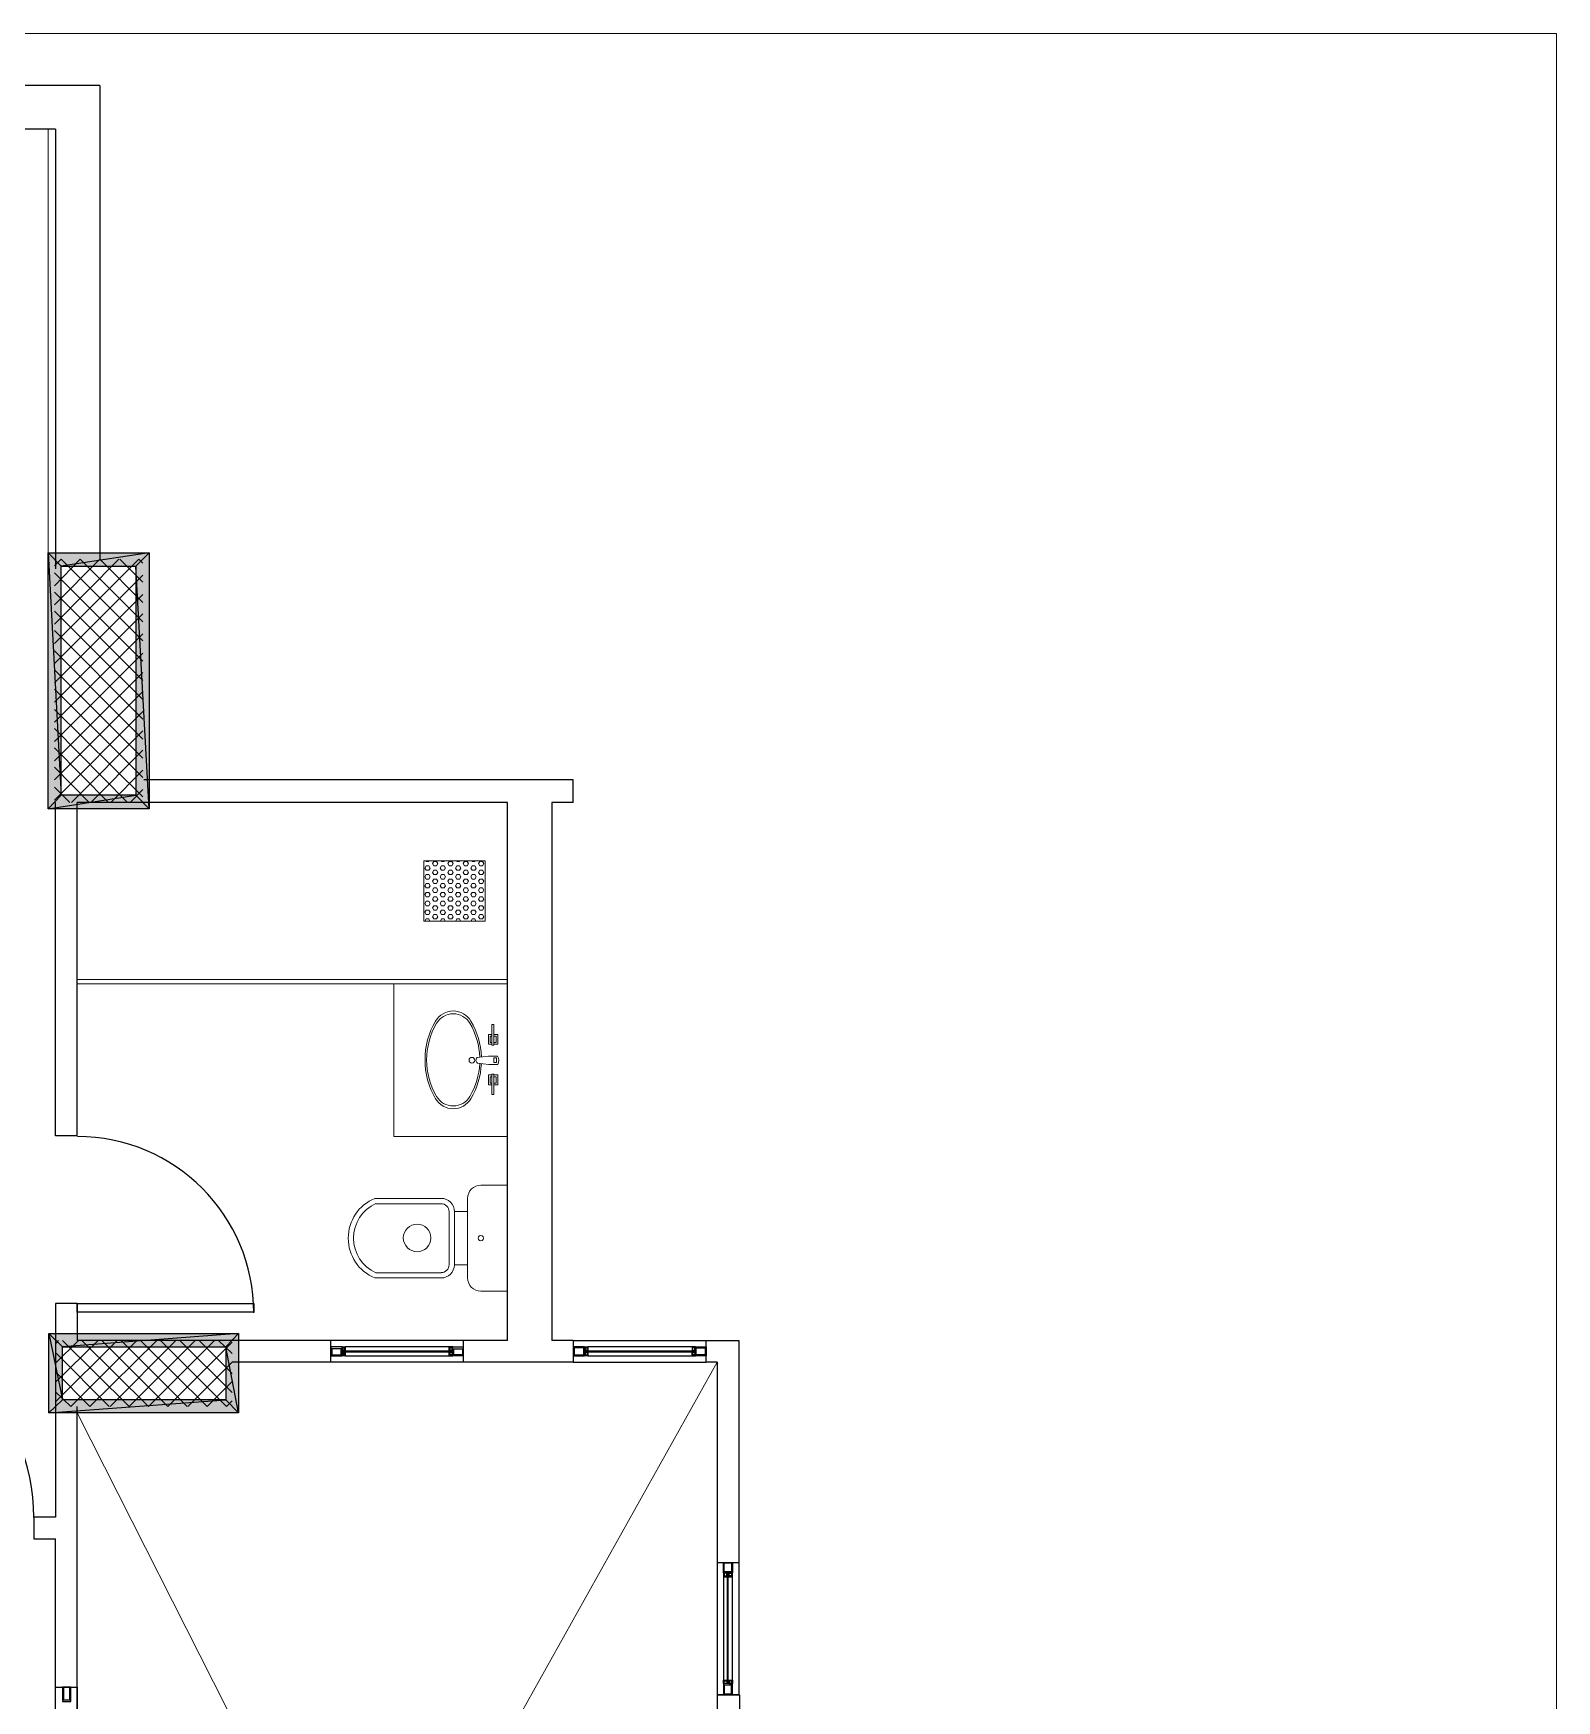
# Model space of a CAD drawing. Header units: inches. Extents: x 14 to 158, y 51 to 94.
# Drawn here: x 111.68 to 118.38, y 85.7 to 93.03 of the extents above; entities that cross this region are included whole.
import ezdxf

# ---------------------------------------------------------------- set-up
doc = ezdxf.new("R2010")
doc.units = ezdxf.units.IN
doc.header["$LTSCALE"] = 0.6
doc.header["$MEASUREMENT"] = 0
doc.layers.get('0').update_dxf_attribs({"color": 253, "lineweight": 0})
for name, color, linetype, lineweight in [('fur', 253, 'Continuous', 0), ('Furniture', 253, 'Continuous', 0), ('K Furniture', 253, 'Continuous', 0), ('Muebles', 253, 'Continuous', 0)]:
    doc.layers.add(name, color=color, linetype=linetype, lineweight=lineweight)

# ---------------------------------------------------------------- blocks, each defined once
blk = doc.blocks.new('A$C399A65E2')
at = {"layer": 'Muebles', "linetype": 'Continuous'}
for p, q in [((0.1947, 0.0392), (0.201, 0.0898)), ((0.2314, 0.0405), (0.2251, 0.0911)), ((0.0626, 0.0177), (0.0626, 0.0266)), ((0.0626, 0.0266), (0.1524, 0.0266)), ((0.1524, 0.0177), (0.0626, 0.0177)), ((0.1056, 0.0266), (0.1056, 0.0405)), ((0.1056, 0.0405), (0.1486, 0.0405)), ((0.1056, 0), (0.1056, 0.0177)), ((0.1486, 0), (0.1056, 0)), ((0.1132, 0.0266), (0.1132, 0.0341)), ((0.1132, 0.0341), (0.141, 0.0341)), ((0.1132, 0.0076), (0.1132, 0.0177)), ((0.141, 0.0076), (0.1132, 0.0076)), ((0.141, 0.0341), (0.141, 0.0266)), ((0.141, 0.0177), (0.141, 0.0076)), ((0.1486, 0.0405), (0.1486, 0.0266)), ((0.1486, 0.0177), (0.1486, 0)), ((0.1524, 0.0266), (0.1524, 0.0177)), ((0.1947, 0), (0.1947, 0.0392)), ((0.2238, 0.0177), (0.2036, 0.0177)), ((0.2036, 0.0177), (0.2036, 0.0063)), ((0.2036, 0.0063), (0.2238, 0.0063)), ((0.2238, 0.0063), (0.2238, 0.0177)), ((0.2314, 0.0013), (0.2314, 0.0405)), ((0.3698, 0.0266), (0.28, 0.0266)), ((0.28, 0.0266), (0.28, 0.0177)), ((0.28, 0.0177), (0.3698, 0.0177)), ((0.3268, 0.0405), (0.2838, 0.0405)), ((0.2838, 0.0405), (0.2838, 0.0266)), ((0.2838, 0.0177), (0.2838, 0)), ((0.2838, 0), (0.3268, 0)), ((0.3192, 0.0341), (0.2914, 0.0341)), ((0.2914, 0.0341), (0.2914, 0.0266)), ((0.2914, 0.0177), (0.2914, 0.0076)), ((0.2914, 0.0076), (0.3192, 0.0076)), ((0.3192, 0.0266), (0.3192, 0.0341)), ((0.3192, 0.0076), (0.3192, 0.0177)), ((0.3268, 0.0266), (0.3268, 0.0405)), ((0.3268, 0), (0.3268, 0.0177)), ((0.3698, 0.0177), (0.3698, 0.0266))]:
    blk.add_line(p, q, dxfattribs=at)
blk.add_circle((0.2132, 0.1138), 0.0126, dxfattribs=at)
for centre, radius, start, end in [((0.2149, -0.0158), 0.3359, 59.46621, 120.53378), ((0.2149, -0.0037), 0.3167, 59.46621, 120.53379), ((0.09, 0.196), 0.09, 120.5339, 239.46614), ((0.0972, 0.196), 0.0848, 120.53389, 239.46614), ((0.3327, 0.196), 0.0848, 300.53386, 59.46611), ((0.3399, 0.196), 0.09, 300.53386, 59.4661), ((0.2149, 0.4079), 0.3359, 239.46622, 267.25373), ((0.2149, 0.3957), 0.3167, 239.46622, 267.2472), ((0.2136, 0.0805), 0.0156, 42.48509, 143.54023), ((0.2149, 0.3957), 0.3167, 272.09779, 300.53378), ((0.2149, 0.4079), 0.3359, 272.12884, 300.53379), ((0.2118, 0.0367), 0.0405, 245.05141, 298.89841)]:
    blk.add_arc(centre, radius, start, end, dxfattribs=at)
blk = doc.blocks.new('A$C66D173D2')
at = {"layer": 'K Furniture'}
for p, q in [((0.0583, 0.5833), (0.0583, 0.2917)), ((0.0817, 0.2917), (0.0817, 0.5785)), ((0.385, 0.5785), (0.385, 0.2917)), ((0.4083, 0.2917), (0.4083, 0.5833)), ((0.35, 0.2567), (0.1167, 0.2567)), ((0.1167, 0.2333), (0.1167, 0.175)), ((0.1167, 0.2333), (0.35, 0.2333)), ((0.35, 0.2333), (0.35, 0.175)), ((0.4083, 0.175), (0.0583, 0.175)), ((0, 0.1167), (0, 0)), ((0.4667, 0), (0.4667, 0.1167)), ((0.4667, 0), (0, 0))]:
    blk.add_line(p, q, dxfattribs=at)
at = {"layer": 'K Furniture', "extrusion": (0, 0, -1)}
for centre, major_axis, start_param, end_param in [((0.2333, 0.5104), (0.1341, 0.1341), 4.321782, 6.673792), ((0.2333, 0.5104), (-0.1176, 0.1176), 5.919765, 8.217402), ((0.2322, 0.3971), (-0.0429, 0.0429), 0.785398, 7.068583), ((0.1167, 0.2917), (0.0412, 0.0412), 2.356194, 3.926991), ((0.1167, 0.2917), (0.0247, 0.0247), 2.356194, 3.926991), ((0.35, 0.2917), (0.0412, 0.0412), 0.785398, 2.356194), ((0.35, 0.2917), (0.0247, 0.0247), 0.785398, 2.356194), ((0.0583, 0.1167), (0.0412, 0.0412), 3.926991, 5.497787), ((0.4083, 0.1167), (0.0412, 0.0412), -0.785398, 0.785398), ((0.2333, 0.1167), (-0.00825, 0.00825), 5.497786, 8.639381), ((0.2333, 0.1167), (0.00825, 0.00825), 0.785397, 3.926992)]:
    blk.add_ellipse(centre, major_axis=major_axis, ratio=1, start_param=start_param, end_param=end_param, dxfattribs=at)

msp = doc.modelspace()

# ---------------------------------------------------------------- hatches: boundary and pattern name
h = msp.add_hatch(color=256)
h.paths.add_polyline_path([(112.1311, 90.6837), (112.1904, 90.743), (111.8029, 90.6837)])
h.paths.add_polyline_path([(112.1904, 90.743), (111.8029, 90.6837), (111.7464, 90.743)])
h.paths.add_polyline_path([(111.8029, 90.6837), (111.7464, 90.743), (111.8029, 89.677)])
h.paths.add_polyline_path([(111.7464, 90.743), (111.8029, 89.677), (111.7464, 89.6177)])
h.paths.add_polyline_path([(111.8029, 89.677), (111.7464, 89.6177), (112.1311, 89.677)])
h.paths.add_polyline_path([(111.7464, 89.6177), (112.1311, 89.677), (112.1904, 89.6177)])
h.paths.add_polyline_path([(112.1311, 89.677), (112.1904, 89.6177), (112.1311, 90.6837)])
h.paths.add_polyline_path([(112.1904, 89.6177), (112.1311, 90.6837), (112.1904, 90.743)])
h = msp.add_hatch(color=256)
h.paths.add_polyline_path([(111.8098, 87.2525), (111.7491, 87.3118), (111.8098, 87.0195)])
h.paths.add_polyline_path([(111.7491, 87.3118), (111.8098, 87.0195), (111.7491, 86.9629)])
h.paths.add_polyline_path([(111.8098, 87.0195), (111.7491, 86.9629), (112.5269, 87.0195)])
h.paths.add_polyline_path([(111.7491, 86.9629), (112.5269, 87.0195), (112.5835, 86.9629)])
h.paths.add_polyline_path([(112.5269, 87.0195), (112.5835, 86.9629), (112.5269, 87.2525)])
h.paths.add_polyline_path([(112.5835, 86.9629), (112.5269, 87.2525), (112.5835, 87.3118)])
h.paths.add_polyline_path([(112.5269, 87.2525), (112.5835, 87.3118), (111.8098, 87.2525)])
h.paths.add_polyline_path([(112.5835, 87.3118), (111.8098, 87.2525), (111.7491, 87.3118)])
at = {"layer": 'fur'}
h = msp.add_hatch(dxfattribs=at)
h.set_pattern_fill('HEX', color=256, scale=0.09)
h.set_pattern_definition([(0, (93.934247, 77.247112), (0, 0.019485572), [0.01125, -0.0225]), (120, (93.934247, 77.247112), (-0.016875, -0.009742786), [0.01125, -0.0225]), (60, (93.945497, 77.247112), (-0.016875, 0.009742786), [0.01125, -0.0225])])
h.paths.add_polyline_path([(113.6674, 89.3885), (113.3982, 89.3885), (113.3982, 89.1243), (113.6674, 89.1243)])

# ---------------------------------------------------------------- linework, layer by layer
for p, q in [((111.7464, 90.743), (111.7464, 92.6047)), ((114.6866, 87.185), (112.2939, 82.9057)), ((111.8733, 86.9629), (114.6624, 81.4508))]:
    msp.add_line(p, q)
msp.add_lwpolyline([(86.6371, 93.0265), (118.3781, 93.0265), (118.3781, 73.4364), (86.6371, 73.4364)], close=True)
at = {"linetype": 'Continuous', "lineweight": -2}
for points in [[(111.9725, 92.7978), (109.0241, 92.7978), (109.0241, 92.7978)], [(111.9725, 92.7978), (111.9725, 90.7113), (111.9725, 90.7113)], [(111.7781, 92.6047), (109.1055, 92.6047), (109.1055, 92.6047)], [(111.7781, 92.6047), (111.7781, 90.6726), (111.7781, 90.6726)], [(112.1449, 90.7154), (111.774, 90.3444), (111.774, 90.3444)], [(112.0567, 90.7154), (111.774, 90.4299), (111.774, 90.4299)], [(111.9725, 90.7154), (111.774, 90.514), (111.774, 90.514)], [(111.887, 90.7154), (111.774, 90.5982), (111.774, 90.5982)], [(111.8029, 90.7154), (111.774, 90.6864), (111.774, 90.6864)], [(111.8029, 90.7154), (112.1629, 90.3555), (112.1629, 90.3555)], [(111.887, 90.7154), (112.1629, 90.4396), (112.1629, 90.4396)], [(111.9725, 90.7154), (112.1629, 90.5251), (112.1629, 90.5251)], [(112.0608, 90.7154), (112.1629, 90.6133), (112.1629, 90.6133)], [(112.1449, 90.7154), (112.1629, 90.6975), (112.1629, 90.6975)], [(111.774, 90.6547), (112.1629, 90.2672), (112.1629, 90.2672)], [(112.1629, 90.6451), (111.774, 90.2562), (111.774, 90.2562)], [(111.774, 90.5706), (112.1629, 90.1817), (112.1629, 90.1817)], [(112.1629, 90.5596), (111.774, 90.172), (111.774, 90.172)], [(111.774, 90.4865), (112.1629, 90.0976), (112.1629, 90.0976)], [(112.1629, 90.4754), (111.774, 90.0865), (111.774, 90.0865)], [(111.774, 90.401), (112.1629, 90.0121), (112.1629, 90.0121)], [(112.1629, 90.3872), (111.774, 89.9983), (111.774, 89.9983)], [(111.774, 90.3127), (112.1629, 89.9238), (112.1629, 89.9238)], [(112.1629, 90.3017), (111.774, 89.9142), (111.774, 89.9142)], [(111.774, 90.2286), (112.1629, 89.8397), (112.1629, 89.8397)], [(112.1629, 90.2175), (111.774, 89.8286), (111.774, 89.8286)], [(111.774, 90.1431), (112.1629, 89.7556), (112.1629, 89.7556)], [(112.1629, 90.1334), (111.774, 89.7445), (111.774, 89.7445)], [(111.774, 90.0548), (112.1629, 89.6701), (112.1629, 89.6701)], [(112.1629, 90.0452), (111.774, 89.6563), (111.774, 89.6563)], [(111.774, 89.9707), (112.0953, 89.6452), (112.0953, 89.6452)], [(112.1629, 89.9597), (111.8484, 89.6452), (111.8484, 89.6452)], [(111.774, 89.8852), (112.0112, 89.6452), (112.0112, 89.6452)], [(112.1629, 89.8755), (111.9339, 89.6452), (111.9339, 89.6452)], [(111.774, 89.8011), (111.9257, 89.6452), (111.9257, 89.6452)], [(112.1629, 89.7873), (112.0222, 89.6452), (112.0222, 89.6452)], [(111.774, 89.7128), (111.8415, 89.6452), (111.8415, 89.6452)], [(114.0549, 89.7445), (112.167, 89.7445), (112.167, 89.7445)], [(114.0549, 89.6452), (114.0549, 89.7445), (114.0549, 89.7445)], [(111.7781, 88.1807), (111.7781, 89.6452), (111.7781, 89.6452)], [(113.7653, 87.2801), (113.7653, 89.6452), (111.8733, 89.6452)], [(111.8733, 88.1807), (111.8733, 89.6452), (111.8733, 89.6452)], [(112.1629, 89.7018), (112.1063, 89.6452), (112.1063, 89.6452)], [(114.0549, 89.6452), (113.9598, 89.6452), (113.9598, 89.6452)], [(113.9598, 89.6452), (113.9598, 87.2801), (113.9598, 87.2801)], [(111.8733, 88.1807), (111.7781, 88.1807), (111.7781, 88.1807)], [(111.7781, 87.4429), (111.7781, 86.5037), (111.7781, 86.5037)], [(111.8733, 87.4429), (111.7781, 87.4429), (111.7781, 87.4429)], [(111.8733, 87.4429), (111.8733, 87.2801), (111.8733, 87.2801)], [(112.0498, 87.2801), (111.7781, 87.0112), (111.7781, 87.0112)], [(111.9657, 87.2801), (111.7781, 87.0967), (111.7781, 87.0967)], [(111.8801, 87.2801), (111.7781, 87.1808), (111.7781, 87.1808)], [(111.7919, 87.2801), (111.7781, 87.2663), (111.7781, 87.2663)], [(111.7781, 87.2277), (112.0139, 86.9905), (112.0139, 86.9905)], [(111.8098, 87.2801), (112.1022, 86.9905), (112.1022, 86.9905)], [(112.1353, 87.2801), (111.8457, 86.9905), (111.8457, 86.9905)], [(112.9889, 87.2801), (111.8733, 87.2801), (111.8733, 87.2801)], [(111.8939, 87.2801), (112.1877, 86.9905), (112.1877, 86.9905)], [(112.2235, 87.2801), (111.9298, 86.9905), (111.9298, 86.9905)], [(111.9822, 87.2801), (112.2718, 86.9905), (112.2718, 86.9905)], [(112.3077, 87.2801), (112.0181, 86.9905), (112.0181, 86.9905)], [(112.0677, 87.2801), (112.3573, 86.9905), (112.3573, 86.9905)], [(112.3918, 87.2801), (112.1022, 86.9905), (112.1022, 86.9905)], [(112.1518, 87.2801), (112.4456, 86.9905), (112.4456, 86.9905)], [(112.4773, 87.2801), (112.1877, 86.9905), (112.1877, 86.9905)], [(112.2401, 87.2801), (112.5297, 86.9905), (112.5297, 86.9905)], [(112.5545, 87.2732), (112.2718, 86.9905), (112.2718, 86.9905)], [(112.3256, 87.2801), (112.5545, 87.0512), (112.5545, 87.0512)], [(112.4097, 87.2801), (112.5545, 87.1353), (112.5545, 87.1353)], [(112.4952, 87.2801), (112.5545, 87.2236), (112.5545, 87.2236)], [(112.9889, 87.185), (112.9889, 87.2801), (112.9889, 87.2801)], [(113.5709, 87.2801), (112.9889, 87.2801), (112.9889, 87.2801)], [(112.9889, 87.185), (112.9889, 87.2801), (112.9889, 87.2801)], [(113.5709, 87.2801), (112.9889, 87.2801), (112.9889, 87.2801)], [(112.9889, 87.2126), (113.0386, 87.2126), (113.0386, 87.2525), (112.9889, 87.2525)], [(112.9889, 87.2525), (112.9889, 87.2126), (112.9889, 87.2126)], [(112.9889, 87.2126), (113.0386, 87.2126), (113.0386, 87.2525), (112.9889, 87.2525)], [(112.9889, 87.2525), (112.9889, 87.2126), (112.9889, 87.2126)], [(113.0386, 87.2346), (113.5254, 87.2346), (113.5254, 87.2346)], [(113.0386, 87.2346), (113.5254, 87.2346), (113.5254, 87.2346)], [(113.0386, 87.2305), (113.5254, 87.2305), (113.5254, 87.2305)], [(113.0386, 87.2305), (113.5254, 87.2305), (113.5254, 87.2305)], [(113.5075, 87.2525), (113.0524, 87.2525), (113.0524, 87.2525)], [(113.5075, 87.2525), (113.0524, 87.2525), (113.0524, 87.2525)], [(113.5709, 87.2126), (113.5254, 87.2126), (113.5254, 87.2525), (113.5709, 87.2525)], [(113.5709, 87.2126), (113.5254, 87.2126), (113.5254, 87.2525), (113.5709, 87.2525)], [(113.7653, 87.2801), (113.5709, 87.2801), (113.5709, 87.185)], [(113.5709, 87.2801), (113.5709, 87.185), (113.5709, 87.185)], [(113.5709, 87.2525), (113.5709, 87.2126), (113.5709, 87.2126)], [(113.5709, 87.2525), (113.5709, 87.2126), (113.5709, 87.2126)], [(114.0549, 87.2801), (113.9598, 87.2801), (113.9598, 87.2801)], [(114.0549, 87.2801), (114.0549, 87.185), (114.0549, 87.185)], [(114.0549, 87.2801), (114.6383, 87.2801), (114.6383, 87.2801)], [(114.0549, 87.2126), (114.1046, 87.2126), (114.1046, 87.2525), (114.0549, 87.2525)], [(114.0549, 87.2525), (114.0549, 87.2126), (114.0549, 87.2126)], [(114.1046, 87.2346), (114.5914, 87.2346), (114.5914, 87.2346)], [(114.1046, 87.2305), (114.5914, 87.2305), (114.5914, 87.2305)], [(114.5776, 87.2525), (114.1184, 87.2525), (114.1184, 87.2525)], [(114.6383, 87.2126), (114.5914, 87.2126), (114.5914, 87.2525), (114.6383, 87.2525)], [(114.6383, 87.185), (114.6383, 87.2801), (114.6383, 87.2801)], [(114.6383, 87.2801), (114.7831, 87.2801), (114.7831, 87.2801)], [(114.6383, 87.2525), (114.6383, 87.2126), (114.6383, 87.2126)], [(114.7831, 87.2801), (114.7831, 86.3051), (114.7831, 86.3051)], [(112.5545, 87.185), (112.3601, 86.9905), (112.3601, 86.9905)], [(112.9889, 87.185), (112.5545, 87.185), (112.5545, 87.185)], [(113.5709, 87.185), (112.9889, 87.185), (112.9889, 87.185)], [(113.5709, 87.185), (112.9889, 87.185), (112.9889, 87.185)], [(113.0524, 87.2126), (113.5075, 87.2126), (113.5075, 87.2126)], [(113.0524, 87.2126), (113.5075, 87.2126), (113.5075, 87.2126)], [(114.0549, 87.185), (113.5709, 87.185), (113.5709, 87.185)], [(114.0549, 87.185), (114.6383, 87.185), (114.6383, 87.185)], [(114.1184, 87.2126), (114.5776, 87.2126), (114.5776, 87.2126)], [(114.6866, 87.185), (114.6383, 87.185), (114.6383, 87.185)], [(114.67, 87.185), (114.6383, 87.185), (114.6383, 87.185)], [(114.6866, 87.185), (114.6866, 86.3051), (114.6866, 86.3051)], [(111.7781, 87.1422), (111.9298, 86.9905), (111.9298, 86.9905)], [(112.5545, 87.0995), (112.4456, 86.9905), (112.4456, 86.9905)], [(111.7781, 87.054), (111.8457, 86.9905), (111.8457, 86.9905)], [(112.5545, 87.0153), (112.5297, 86.9905), (112.5297, 86.9905)], [(111.8733, 83.6187), (111.8733, 86.9905), (111.8733, 86.9905)], [(111.7781, 86.5037), (111.6829, 86.5037), (111.6829, 86.4086)], [(111.6829, 86.4086), (111.7781, 86.4086), (111.7781, 86.4086)], [(111.7781, 83.6187), (111.7781, 86.4086), (111.7781, 86.4086)], [(114.6866, 86.3051), (114.7831, 86.3051), (114.7831, 86.3051)], [(114.6866, 86.3051), (114.6866, 85.7232), (114.6866, 85.7232)], [(114.7541, 86.3051), (114.7541, 86.2596), (114.7155, 86.2596), (114.7155, 86.3051)], [(114.7155, 86.3051), (114.7541, 86.3051), (114.7541, 86.3051)], [(114.7831, 86.3051), (114.7831, 85.7232), (114.7831, 85.7232)], [(114.7155, 86.2417), (114.7155, 85.7866), (114.7155, 85.7866)], [(114.7334, 85.7728), (114.7334, 86.2596), (114.7334, 86.2596)], [(114.7362, 85.7728), (114.7362, 86.2596), (114.7362, 86.2596)], [(114.7541, 85.7866), (114.7541, 86.2417), (114.7541, 86.2417)], [(111.7781, 85.7571), (111.8733, 85.7571), (111.8733, 85.7571)], [(111.8098, 85.7571), (111.8098, 85.6937), (111.8457, 85.6937), (111.8457, 85.7571)], [(111.8457, 85.7571), (111.8098, 85.7571), (111.8098, 85.7571)], [(111.8733, 85.7571), (111.8733, 84.9848), (111.8733, 84.9848)], [(114.7541, 85.7232), (114.7541, 85.7728), (114.7155, 85.7728), (114.7155, 85.7232)], [(114.6866, 85.7232), (114.6866, 83.2974), (114.6866, 83.2974)], [(114.6866, 85.7232), (114.6879, 85.7232), (114.6879, 85.7232)], [(114.6866, 85.7232), (114.7858, 85.7232), (114.7858, 85.7232)], [(114.7155, 85.7232), (114.7541, 85.7232), (114.7541, 85.7232)], [(114.7858, 85.7232), (114.7831, 83.3967), (114.7831, 83.3967)]]:
    msp.add_lwpolyline(points, dxfattribs=at)
for points in [[(112.1904, 90.743), (111.8029, 90.6837), (111.7464, 90.743)], [(111.8029, 90.6837), (111.7464, 90.743), (111.8029, 89.677)], [(111.7464, 90.743), (111.8029, 89.677), (111.7464, 89.6177)], [(112.1311, 90.6837), (112.1904, 90.743), (111.8029, 90.6837)], [(112.1904, 89.6177), (112.1311, 90.6837), (112.1904, 90.743)], [(112.1311, 89.677), (112.1904, 89.6177), (112.1311, 90.6837)], [(111.8029, 89.677), (111.7464, 89.6177), (112.1311, 89.677)], [(111.7464, 89.6177), (112.1311, 89.677), (112.1904, 89.6177)], [(111.8733, 87.4042), (111.8733, 87.4429), (112.6497, 87.4429), (112.6497, 87.4042)], [(111.8098, 87.2525), (111.7491, 87.3118), (111.8098, 87.0195)], [(111.7491, 87.3118), (111.8098, 87.0195), (111.7491, 86.9629)], [(112.5835, 87.3118), (111.8098, 87.2525), (111.7491, 87.3118)], [(112.5269, 87.2525), (112.5835, 87.3118), (111.8098, 87.2525)], [(112.5835, 86.9629), (112.5269, 87.2525), (112.5835, 87.3118)], [(112.5269, 87.0195), (112.5835, 86.9629), (112.5269, 87.2525)], [(113.0344, 87.2167), (113.0344, 87.2443), (112.9931, 87.2443), (112.9931, 87.2167)], [(113.0344, 87.2167), (113.0344, 87.2443), (112.9931, 87.2443), (112.9931, 87.2167)], [(113.0386, 87.2346), (113.0386, 87.2525), (113.0524, 87.2525), (113.0524, 87.2346)], [(113.0386, 87.2346), (113.0386, 87.2525), (113.0524, 87.2525), (113.0524, 87.2346)], [(113.0386, 87.2305), (113.0524, 87.2305), (113.0524, 87.2126), (113.0386, 87.2126)], [(113.0386, 87.2305), (113.0524, 87.2305), (113.0524, 87.2126), (113.0386, 87.2126)], [(113.0413, 87.2374), (113.0413, 87.2484), (113.0496, 87.2484), (113.0496, 87.2374)], [(113.0413, 87.2374), (113.0413, 87.2484), (113.0496, 87.2484), (113.0496, 87.2374)], [(113.0496, 87.2277), (113.0413, 87.2277), (113.0413, 87.2167), (113.0496, 87.2167)], [(113.0496, 87.2277), (113.0413, 87.2277), (113.0413, 87.2167), (113.0496, 87.2167)], [(113.5254, 87.2346), (113.5254, 87.2525), (113.5075, 87.2525), (113.5075, 87.2346)], [(113.5254, 87.2346), (113.5254, 87.2525), (113.5075, 87.2525), (113.5075, 87.2346)], [(113.5254, 87.2305), (113.5075, 87.2305), (113.5075, 87.2126), (113.5254, 87.2126)], [(113.5254, 87.2305), (113.5075, 87.2305), (113.5075, 87.2126), (113.5254, 87.2126)], [(113.5226, 87.2374), (113.5226, 87.2484), (113.5116, 87.2484), (113.5116, 87.2374)], [(113.5226, 87.2374), (113.5226, 87.2484), (113.5116, 87.2484), (113.5116, 87.2374)], [(113.5116, 87.2277), (113.5226, 87.2277), (113.5226, 87.2167), (113.5116, 87.2167)], [(113.5116, 87.2277), (113.5226, 87.2277), (113.5226, 87.2167), (113.5116, 87.2167)], [(113.5295, 87.2167), (113.5295, 87.2443), (113.5681, 87.2443), (113.5681, 87.2167)], [(113.5295, 87.2167), (113.5295, 87.2443), (113.5681, 87.2443), (113.5681, 87.2167)], [(114.1005, 87.2167), (114.1005, 87.2484), (114.0591, 87.2484), (114.0591, 87.2167)], [(114.1046, 87.2346), (114.1046, 87.2525), (114.1184, 87.2525), (114.1184, 87.2346)], [(114.1046, 87.2305), (114.1184, 87.2305), (114.1184, 87.2126), (114.1046, 87.2126)], [(114.1087, 87.2374), (114.1087, 87.2484), (114.1184, 87.2484), (114.1184, 87.2374)], [(114.1184, 87.2277), (114.1087, 87.2277), (114.1087, 87.2167), (114.1184, 87.2167)], [(114.5914, 87.2346), (114.5914, 87.2525), (114.5776, 87.2525), (114.5776, 87.2346)], [(114.5886, 87.2374), (114.5886, 87.2484), (114.5776, 87.2484), (114.5776, 87.2374)], [(114.5914, 87.2305), (114.5776, 87.2305), (114.5776, 87.2126), (114.5914, 87.2126)], [(114.5776, 87.2277), (114.5886, 87.2277), (114.5886, 87.2167), (114.5776, 87.2167)], [(114.5955, 87.2167), (114.5955, 87.2484), (114.6342, 87.2484), (114.6342, 87.2167)], [(111.8098, 87.0195), (111.7491, 86.9629), (112.5269, 87.0195)], [(111.7491, 86.9629), (112.5269, 87.0195), (112.5835, 86.9629)], [(114.75, 86.2638), (114.7183, 86.2638), (114.7183, 86.3024), (114.75, 86.3024)], [(114.7334, 86.2569), (114.7155, 86.2569), (114.7155, 86.2417), (114.7334, 86.2417)], [(114.7293, 86.2569), (114.7183, 86.2569), (114.7183, 86.2458), (114.7293, 86.2458)], [(114.7362, 86.2569), (114.7362, 86.2417), (114.7541, 86.2417), (114.7541, 86.2569)], [(114.7403, 86.2458), (114.7403, 86.2569), (114.75, 86.2569), (114.75, 86.2458)], [(111.814, 85.7006), (111.8415, 85.7006), (111.8415, 85.7543), (111.814, 85.7543)], [(114.7334, 85.7728), (114.7155, 85.7728), (114.7155, 85.7866), (114.7334, 85.7866)], [(114.7293, 85.7728), (114.7183, 85.7728), (114.7183, 85.7838), (114.7293, 85.7838)], [(114.75, 85.7659), (114.7183, 85.7659), (114.7183, 85.7273), (114.75, 85.7273)], [(114.7362, 85.7728), (114.7362, 85.7866), (114.7541, 85.7866), (114.7541, 85.7728)], [(114.7403, 85.7838), (114.7403, 85.7728), (114.75, 85.7728), (114.75, 85.7838)], [(114.7831, 85.7232), (114.6866, 85.7232)]]:
    msp.add_lwpolyline(points, close=True, dxfattribs=at)
for points in [[(112.6497, 87.4015), (112.6497, 87.8304), (112.3035, 88.1765), (111.8746, 88.1765)], [(111.6829, 86.5023), (111.6829, 86.985), (111.2913, 87.3753), (110.8086, 87.3753)]]:
    msp.add_open_spline(points, degree=3, dxfattribs=at)
at = {"layer": 'fur'}
msp.add_lwpolyline([(113.6674, 89.3885), (113.3982, 89.3885), (113.3982, 89.1243), (113.6674, 89.1243)], close=True, dxfattribs=at)
at = {"layer": 'Furniture'}
for p, q in [((111.8733, 88.8677), (113.7653, 88.8677)), ((111.8733, 88.8477), (113.7653, 88.8477)), ((113.2653, 88.8477), (113.2653, 88.1777)), ((113.2653, 88.1777), (113.7653, 88.1777))]:
    msp.add_line(p, q, dxfattribs=at)

# ---------------------------------------------------------------- block references
at = {"xscale": -1, "rotation": 90}
msp.add_blockref('A$C66D173D2', (113.7653, 87.9635), dxfattribs=at)
at = {"layer": 'fur', "rotation": 90.00000000000001}
msp.add_blockref('A$C399A65E2', (113.7229, 88.299), dxfattribs=at)

doc.saveas('drawing.dxf')
